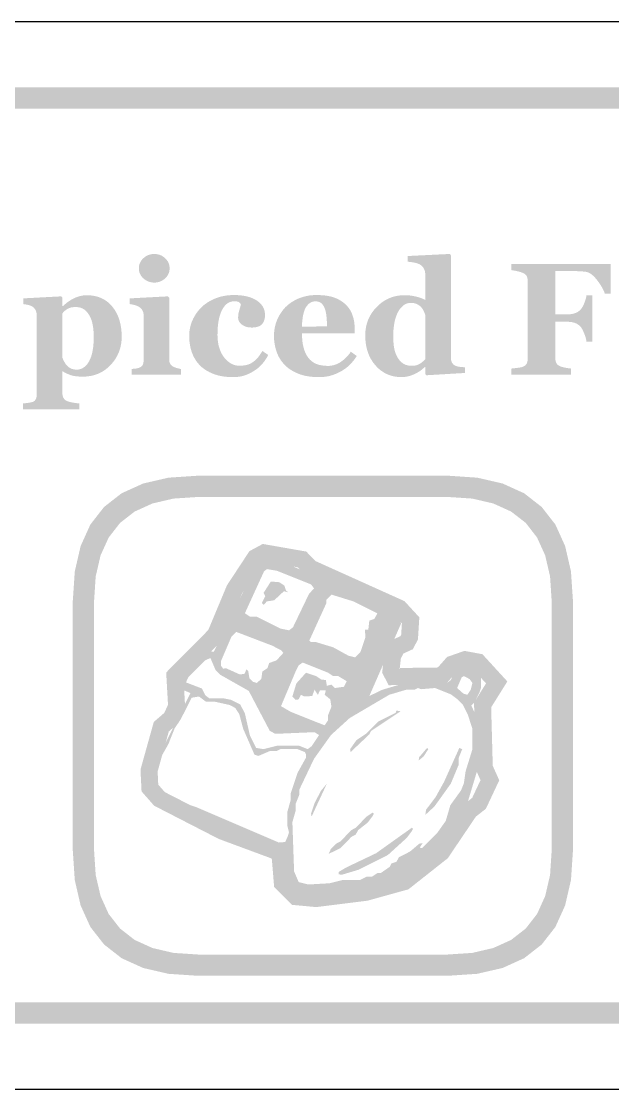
# Model space of a CAD drawing. Header units: millimetres. Extents: x 4 to 272, y 4 to 144.
# Drawn here: x 87.93 to 99.05, y 99.96 to 120.04 of the extents above; entities that cross this region are included whole.
import ezdxf

# ---------------------------------------------------------------- set-up
doc = ezdxf.new("R2010")
doc.units = ezdxf.units.MM
doc.layers.add('CUT', color=1, linetype='Continuous')
doc.layers.add('RASTER', color=7, linetype='Continuous')

msp = doc.modelspace()

# ---------------------------------------------------------------- hatches: boundary and pattern name
at = {"layer": 'RASTER'}
h = msp.add_hatch(color=7, dxfattribs=at)
h.paths.add_polyline_path([(73.2, 116.6), (73.234, 117.116), (73.338, 117.563), (73.509, 117.941), (73.75, 118.25), (74.059, 118.491), (74.438, 118.663), (74.884, 118.766), (75.4, 118.8), (132.6, 118.8), (133.116, 118.766), (133.563, 118.663), (133.941, 118.491), (134.25, 118.25), (134.491, 117.941), (134.663, 117.563), (134.766, 117.116), (134.8, 116.6), (134.8, 103.4), (134.766, 102.884), (134.663, 102.438), (134.491, 102.059), (134.25, 101.75), (133.941, 101.509), (133.563, 101.338), (133.116, 101.234), (132.6, 101.2), (75.4, 101.2), (74.884, 101.234), (74.438, 101.338), (74.059, 101.509), (73.75, 101.75), (73.509, 102.059), (73.338, 102.438), (73.234, 102.884), (73.2, 103.4)])
h.paths.add_polyline_path([(73.6, 116.6), (73.6, 103.4), (73.628, 102.978), (73.712, 102.613), (73.853, 102.303), (74.05, 102.05), (74.303, 101.853), (74.613, 101.712), (74.978, 101.628), (75.4, 101.6), (132.6, 101.6), (133.022, 101.628), (133.388, 101.713), (133.697, 101.853), (133.95, 102.05), (134.147, 102.303), (134.288, 102.613), (134.372, 102.978), (134.4, 103.4), (134.4, 116.6), (134.372, 117.022), (134.288, 117.388), (134.147, 117.697), (133.95, 117.95), (133.697, 118.147), (133.388, 118.288), (133.022, 118.372), (132.6, 118.4), (75.4, 118.4), (74.978, 118.372), (74.613, 118.288), (74.303, 118.147), (74.05, 117.95), (73.853, 117.697), (73.712, 117.388), (73.628, 117.022), (73.6, 116.6)], flags=0)
h = msp.add_hatch(color=7, dxfattribs=at)
h.paths.add_polyline_path([(90.934, 113.4), (90.008, 113.4), (90.008, 113.507), (90.017, 113.508), (90.027, 113.508), (90.036, 113.509), (90.046, 113.51), (90.055, 113.511), (90.064, 113.512), (90.073, 113.513), (90.083, 113.514), (90.092, 113.515), (90.1, 113.517), (90.109, 113.518), (90.117, 113.52), (90.124, 113.522), (90.132, 113.524), (90.139, 113.526), (90.146, 113.529), (90.157, 113.534), (90.167, 113.539), (90.177, 113.544), (90.185, 113.55), (90.193, 113.557), (90.2, 113.564), (90.206, 113.571), (90.211, 113.579), (90.216, 113.588), (90.22, 113.597), (90.223, 113.607), (90.226, 113.618), (90.228, 113.629), (90.229, 113.641), (90.23, 113.653), (90.23, 113.667), (90.23, 114.519), (90.23, 114.532), (90.229, 114.544), (90.227, 114.556), (90.225, 114.567), (90.221, 114.578), (90.217, 114.589), (90.213, 114.599), (90.207, 114.609), (90.201, 114.619), (90.195, 114.628), (90.188, 114.636), (90.181, 114.644), (90.173, 114.652), (90.165, 114.659), (90.157, 114.665), (90.148, 114.671), (90.141, 114.676), (90.134, 114.68), (90.125, 114.684), (90.115, 114.689), (90.105, 114.693), (90.094, 114.697), (90.082, 114.701), (90.069, 114.705), (90.055, 114.709), (90.042, 114.713), (90.03, 114.716), (90.018, 114.718), (90.005, 114.721), (89.994, 114.723), (89.982, 114.724), (89.971, 114.726), (89.971, 114.833), (90.689, 114.871), (90.711, 114.849), (90.711, 113.686), (90.711, 113.673), (90.712, 113.661), (90.714, 113.649), (90.716, 113.638), (90.72, 113.628), (90.723, 113.617), (90.728, 113.608), (90.733, 113.598), (90.739, 113.59), (90.745, 113.582), (90.752, 113.574), (90.76, 113.567), (90.768, 113.561), (90.777, 113.555), (90.786, 113.55), (90.796, 113.545), (90.803, 113.542), (90.811, 113.539), (90.819, 113.536), (90.827, 113.533), (90.835, 113.53), (90.843, 113.527), (90.852, 113.524), (90.86, 113.522), (90.869, 113.519), (90.878, 113.517), (90.887, 113.515), (90.896, 113.513), (90.905, 113.511), (90.915, 113.509), (90.924, 113.508), (90.934, 113.507)])
h.paths.add_polyline_path([(90.72, 115.398), (90.718, 115.371), (90.714, 115.344), (90.708, 115.319), (90.698, 115.295), (90.686, 115.272), (90.672, 115.25), (90.654, 115.228), (90.634, 115.208), (90.612, 115.19), (90.589, 115.174), (90.565, 115.161), (90.54, 115.15), (90.515, 115.141), (90.488, 115.135), (90.46, 115.131), (90.431, 115.13), (90.402, 115.131), (90.374, 115.135), (90.347, 115.141), (90.321, 115.15), (90.296, 115.161), (90.272, 115.174), (90.249, 115.19), (90.227, 115.208), (90.207, 115.228), (90.189, 115.25), (90.175, 115.272), (90.163, 115.295), (90.153, 115.319), (90.146, 115.344), (90.142, 115.371), (90.141, 115.398), (90.142, 115.425), (90.146, 115.452), (90.153, 115.477), (90.163, 115.501), (90.175, 115.525), (90.189, 115.547), (90.207, 115.568), (90.227, 115.588), (90.249, 115.607), (90.272, 115.623), (90.296, 115.637), (90.321, 115.648), (90.347, 115.656), (90.374, 115.663), (90.402, 115.666), (90.431, 115.668), (90.46, 115.666), (90.488, 115.663), (90.515, 115.656), (90.541, 115.648), (90.566, 115.637), (90.59, 115.623), (90.613, 115.607), (90.635, 115.588), (90.655, 115.568), (90.672, 115.547), (90.687, 115.525), (90.698, 115.501), (90.708, 115.477), (90.714, 115.452), (90.718, 115.425), (90.72, 115.398)])
h = msp.add_hatch(color=7, dxfattribs=at)
h.paths.add_polyline_path([(96.271, 113.431), (95.549, 113.388), (95.527, 113.409), (95.527, 113.544), (95.517, 113.546), (95.498, 113.527), (95.478, 113.509), (95.456, 113.491), (95.433, 113.474), (95.408, 113.457), (95.381, 113.441), (95.353, 113.426), (95.323, 113.411), (95.292, 113.397), (95.262, 113.386), (95.231, 113.376), (95.2, 113.368), (95.169, 113.361), (95.138, 113.357), (95.107, 113.354), (95.076, 113.353), (95.004, 113.357), (94.935, 113.367), (94.869, 113.384), (94.806, 113.408), (94.747, 113.439), (94.691, 113.477), (94.638, 113.521), (94.588, 113.573), (94.543, 113.63), (94.504, 113.691), (94.471, 113.756), (94.444, 113.825), (94.423, 113.898), (94.408, 113.975), (94.399, 114.056), (94.396, 114.141), (94.4, 114.217), (94.41, 114.29), (94.427, 114.361), (94.45, 114.428), (94.48, 114.493), (94.517, 114.555), (94.561, 114.615), (94.611, 114.671), (94.666, 114.723), (94.724, 114.768), (94.785, 114.806), (94.848, 114.837), (94.915, 114.862), (94.984, 114.879), (95.056, 114.889), (95.13, 114.893), (95.16, 114.892), (95.19, 114.891), (95.218, 114.889), (95.247, 114.886), (95.275, 114.882), (95.302, 114.877), (95.329, 114.872), (95.356, 114.866), (95.382, 114.859), (95.406, 114.851), (95.429, 114.844), (95.451, 114.836), (95.471, 114.828), (95.49, 114.82), (95.508, 114.811), (95.524, 114.802), (95.524, 115.281), (95.524, 115.294), (95.523, 115.308), (95.521, 115.321), (95.519, 115.333), (95.516, 115.346), (95.512, 115.358), (95.508, 115.371), (95.502, 115.383), (95.497, 115.394), (95.491, 115.405), (95.484, 115.415), (95.477, 115.425), (95.469, 115.434), (95.461, 115.442), (95.453, 115.45), (95.444, 115.457), (95.432, 115.464), (95.42, 115.472), (95.407, 115.478), (95.393, 115.484), (95.378, 115.49), (95.363, 115.495), (95.347, 115.499), (95.33, 115.503), (95.313, 115.506), (95.296, 115.509), (95.279, 115.512), (95.262, 115.515), (95.245, 115.517), (95.228, 115.519), (95.211, 115.521), (95.193, 115.523), (95.193, 115.629), (95.984, 115.668), (96.006, 115.644), (96.006, 113.724), (96.007, 113.71), (96.007, 113.697), (96.009, 113.684), (96.011, 113.672), (96.014, 113.661), (96.017, 113.65), (96.02, 113.64), (96.025, 113.63), (96.03, 113.621), (96.035, 113.612), (96.042, 113.604), (96.049, 113.596), (96.056, 113.589), (96.065, 113.582), (96.074, 113.576), (96.084, 113.57), (96.092, 113.566), (96.101, 113.562), (96.111, 113.559), (96.122, 113.556), (96.134, 113.553), (96.146, 113.551), (96.16, 113.548), (96.174, 113.546), (96.189, 113.545), (96.202, 113.543), (96.216, 113.542), (96.228, 113.541), (96.24, 113.54), (96.251, 113.539), (96.262, 113.538), (96.271, 113.538)])
h.paths.add_polyline_path([(95.524, 113.692), (95.524, 114.519), (95.522, 114.528), (95.519, 114.536), (95.516, 114.545), (95.512, 114.555), (95.508, 114.564), (95.505, 114.574), (95.5, 114.584), (95.496, 114.594), (95.491, 114.604), (95.486, 114.614), (95.48, 114.624), (95.474, 114.634), (95.468, 114.643), (95.461, 114.653), (95.453, 114.662), (95.445, 114.671), (95.438, 114.679), (95.429, 114.686), (95.421, 114.694), (95.411, 114.7), (95.401, 114.707), (95.39, 114.714), (95.379, 114.72), (95.367, 114.726), (95.354, 114.731), (95.342, 114.736), (95.328, 114.74), (95.315, 114.743), (95.301, 114.746), (95.286, 114.748), (95.272, 114.749), (95.256, 114.749), (95.221, 114.747), (95.186, 114.739), (95.154, 114.726), (95.123, 114.708), (95.094, 114.684), (95.066, 114.656), (95.04, 114.622), (95.016, 114.584), (94.994, 114.54), (94.975, 114.492), (94.959, 114.44), (94.946, 114.384), (94.936, 114.323), (94.928, 114.259), (94.924, 114.19), (94.922, 114.116), (94.923, 114.087), (94.923, 114.058), (94.925, 114.031), (94.927, 114.004), (94.929, 113.977), (94.932, 113.952), (94.935, 113.927), (94.939, 113.903), (94.944, 113.88), (94.949, 113.857), (94.955, 113.835), (94.962, 113.813), (94.97, 113.792), (94.979, 113.771), (94.988, 113.751), (94.999, 113.731), (95.01, 113.712), (95.021, 113.694), (95.034, 113.678), (95.047, 113.662), (95.061, 113.647), (95.076, 113.634), (95.091, 113.621), (95.108, 113.609), (95.125, 113.599), (95.143, 113.59), (95.161, 113.583), (95.181, 113.577), (95.202, 113.572), (95.223, 113.568), (95.245, 113.566), (95.268, 113.566), (95.29, 113.566), (95.311, 113.568), (95.331, 113.57), (95.35, 113.574), (95.368, 113.579), (95.385, 113.585), (95.401, 113.592), (95.416, 113.6), (95.431, 113.609), (95.445, 113.619), (95.459, 113.629), (95.472, 113.64), (95.486, 113.652), (95.499, 113.664), (95.512, 113.678), (95.524, 113.692)], flags=0)
for points in [[(99.012, 114.923), (98.899, 114.923), (98.888, 114.954), (98.874, 114.985), (98.858, 115.017), (98.841, 115.049), (98.821, 115.081), (98.799, 115.114), (98.775, 115.148), (98.749, 115.182), (98.723, 115.214), (98.696, 115.243), (98.67, 115.267), (98.644, 115.288), (98.619, 115.305), (98.594, 115.318), (98.569, 115.327), (98.545, 115.332), (98.533, 115.334), (98.521, 115.335), (98.508, 115.336), (98.494, 115.338), (98.479, 115.339), (98.463, 115.34), (98.446, 115.341), (98.428, 115.342), (98.41, 115.343), (98.392, 115.344), (98.374, 115.345), (98.357, 115.346), (98.341, 115.346), (98.324, 115.347), (98.309, 115.347), (98.293, 115.347), (97.969, 115.347), (97.969, 114.531), (98.176, 114.531), (98.197, 114.531), (98.218, 114.532), (98.238, 114.534), (98.258, 114.536), (98.276, 114.539), (98.294, 114.542), (98.312, 114.546), (98.328, 114.551), (98.344, 114.556), (98.359, 114.562), (98.374, 114.57), (98.389, 114.578), (98.403, 114.588), (98.417, 114.598), (98.43, 114.609), (98.442, 114.622), (98.452, 114.632), (98.461, 114.643), (98.47, 114.656), (98.478, 114.671), (98.487, 114.687), (98.496, 114.704), (98.505, 114.723), (98.513, 114.744), (98.522, 114.765), (98.529, 114.785), (98.535, 114.805), (98.541, 114.824), (98.546, 114.842), (98.55, 114.859), (98.553, 114.875), (98.555, 114.891), (98.667, 114.891), (98.667, 114.017), (98.555, 114.017), (98.553, 114.034), (98.55, 114.051), (98.546, 114.07), (98.541, 114.09), (98.535, 114.11), (98.527, 114.132), (98.519, 114.154), (98.51, 114.177), (98.5, 114.2), (98.491, 114.22), (98.482, 114.239), (98.473, 114.256), (98.465, 114.27), (98.457, 114.283), (98.45, 114.294), (98.442, 114.302), (98.431, 114.314), (98.42, 114.324), (98.407, 114.334), (98.394, 114.343), (98.38, 114.351), (98.365, 114.359), (98.35, 114.366), (98.334, 114.372), (98.317, 114.377), (98.299, 114.382), (98.281, 114.386), (98.261, 114.389), (98.241, 114.391), (98.22, 114.393), (98.198, 114.394), (98.176, 114.395), (97.969, 114.395), (97.969, 113.706), (97.97, 113.693), (97.97, 113.681), (97.972, 113.669), (97.974, 113.657), (97.977, 113.646), (97.98, 113.636), (97.984, 113.626), (97.989, 113.616), (97.995, 113.607), (98.001, 113.598), (98.009, 113.59), (98.018, 113.582), (98.028, 113.575), (98.039, 113.568), (98.051, 113.561), (98.064, 113.555), (98.073, 113.552), (98.082, 113.549), (98.092, 113.546), (98.103, 113.543), (98.114, 113.54), (98.126, 113.537), (98.139, 113.534), (98.153, 113.531), (98.167, 113.528), (98.181, 113.526), (98.195, 113.524), (98.209, 113.521), (98.223, 113.519), (98.237, 113.518), (98.251, 113.516), (98.265, 113.514), (98.265, 113.4), (97.145, 113.4), (97.145, 113.514), (97.156, 113.515), (97.168, 113.517), (97.18, 113.518), (97.194, 113.52), (97.209, 113.521), (97.224, 113.523), (97.24, 113.525), (97.257, 113.527), (97.274, 113.529), (97.29, 113.531), (97.304, 113.533), (97.317, 113.536), (97.329, 113.538), (97.339, 113.541), (97.348, 113.544), (97.355, 113.546), (97.368, 113.552), (97.38, 113.558), (97.39, 113.564), (97.4, 113.571), (97.409, 113.578), (97.416, 113.586), (97.423, 113.595), (97.429, 113.604), (97.434, 113.613), (97.438, 113.623), (97.441, 113.634), (97.444, 113.645), (97.446, 113.657), (97.448, 113.67), (97.449, 113.683), (97.449, 113.697), (97.449, 115.164), (97.449, 115.176), (97.448, 115.188), (97.447, 115.199), (97.445, 115.21), (97.442, 115.221), (97.439, 115.231), (97.435, 115.241), (97.431, 115.251), (97.426, 115.26), (97.419, 115.269), (97.412, 115.277), (97.403, 115.285), (97.393, 115.293), (97.382, 115.3), (97.369, 115.307), (97.355, 115.313), (97.345, 115.317), (97.333, 115.322), (97.321, 115.326), (97.308, 115.33), (97.294, 115.334), (97.279, 115.338), (97.264, 115.342), (97.247, 115.345), (97.231, 115.349), (97.215, 115.352), (97.201, 115.355), (97.188, 115.357), (97.175, 115.36), (97.164, 115.362), (97.154, 115.363), (97.145, 115.364), (97.145, 115.479), (99.012, 115.479)], [(91.905, 113.353), (91.855, 113.354), (91.806, 113.357), (91.759, 113.361), (91.713, 113.368), (91.669, 113.376), (91.626, 113.386), (91.585, 113.399), (91.545, 113.412), (91.507, 113.428), (91.471, 113.445), (91.436, 113.463), (91.403, 113.483), (91.372, 113.503), (91.342, 113.526), (91.314, 113.549), (91.288, 113.574), (91.264, 113.601), (91.241, 113.629), (91.219, 113.658), (91.2, 113.688), (91.182, 113.719), (91.165, 113.752), (91.15, 113.785), (91.137, 113.82), (91.126, 113.856), (91.115, 113.893), (91.107, 113.93), (91.1, 113.969), (91.094, 114.008), (91.091, 114.048), (91.088, 114.088), (91.087, 114.129), (91.088, 114.167), (91.091, 114.205), (91.096, 114.242), (91.103, 114.278), (91.111, 114.314), (91.122, 114.35), (91.134, 114.385), (91.148, 114.42), (91.164, 114.453), (91.181, 114.486), (91.2, 114.518), (91.22, 114.549), (91.241, 114.578), (91.264, 114.607), (91.288, 114.635), (91.313, 114.661), (91.341, 114.687), (91.37, 114.712), (91.401, 114.735), (91.433, 114.757), (91.467, 114.778), (91.503, 114.797), (91.54, 114.815), (91.579, 114.832), (91.619, 114.847), (91.66, 114.86), (91.703, 114.871), (91.746, 114.88), (91.79, 114.887), (91.836, 114.892), (91.882, 114.895), (91.93, 114.896), (91.995, 114.894), (92.057, 114.889), (92.116, 114.881), (92.171, 114.87), (92.223, 114.856), (92.271, 114.838), (92.315, 114.818), (92.356, 114.794), (92.393, 114.767), (92.425, 114.738), (92.451, 114.707), (92.474, 114.674), (92.491, 114.639), (92.503, 114.601), (92.51, 114.561), (92.513, 114.519), (92.512, 114.493), (92.509, 114.469), (92.505, 114.446), (92.499, 114.424), (92.491, 114.403), (92.481, 114.384), (92.47, 114.366), (92.457, 114.349), (92.442, 114.334), (92.424, 114.321), (92.404, 114.31), (92.381, 114.301), (92.356, 114.294), (92.328, 114.289), (92.298, 114.286), (92.265, 114.285), (92.238, 114.286), (92.212, 114.288), (92.188, 114.292), (92.164, 114.298), (92.142, 114.305), (92.121, 114.314), (92.1, 114.325), (92.081, 114.338), (92.064, 114.351), (92.049, 114.366), (92.036, 114.382), (92.026, 114.398), (92.018, 114.416), (92.012, 114.435), (92.008, 114.454), (92.007, 114.475), (92.008, 114.493), (92.009, 114.511), (92.011, 114.529), (92.013, 114.547), (92.016, 114.564), (92.021, 114.582), (92.025, 114.6), (92.031, 114.617), (92.036, 114.634), (92.041, 114.65), (92.046, 114.665), (92.049, 114.679), (92.053, 114.692), (92.055, 114.704), (92.057, 114.715), (92.059, 114.724), (92.054, 114.731), (92.05, 114.737), (92.045, 114.742), (92.04, 114.747), (92.035, 114.752), (92.029, 114.757), (92.024, 114.761), (92.018, 114.765), (92.011, 114.768), (92.003, 114.771), (91.995, 114.773), (91.986, 114.775), (91.976, 114.776), (91.965, 114.778), (91.953, 114.778), (91.94, 114.778), (91.924, 114.778), (91.908, 114.776), (91.892, 114.774), (91.877, 114.771), (91.862, 114.766), (91.848, 114.761), (91.834, 114.755), (91.82, 114.748), (91.806, 114.739), (91.793, 114.729), (91.78, 114.718), (91.767, 114.705), (91.755, 114.691), (91.743, 114.675), (91.731, 114.658), (91.719, 114.639), (91.708, 114.62), (91.697, 114.6), (91.687, 114.577), (91.678, 114.554), (91.669, 114.528), (91.661, 114.501), (91.653, 114.473), (91.646, 114.443), (91.64, 114.411), (91.634, 114.378), (91.63, 114.344), (91.626, 114.307), (91.623, 114.27), (91.621, 114.23), (91.62, 114.19), (91.619, 114.147), (91.621, 114.083), (91.627, 114.023), (91.636, 113.966), (91.65, 113.912), (91.667, 113.861), (91.688, 113.813), (91.713, 113.768), (91.741, 113.727), (91.773, 113.689), (91.806, 113.657), (91.84, 113.629), (91.876, 113.607), (91.913, 113.589), (91.952, 113.577), (91.992, 113.569), (92.034, 113.567), (92.073, 113.568), (92.111, 113.572), (92.146, 113.577), (92.18, 113.585), (92.211, 113.595), (92.24, 113.608), (92.267, 113.623), (92.292, 113.64), (92.316, 113.659), (92.339, 113.68), (92.361, 113.702), (92.383, 113.727), (92.404, 113.754), (92.424, 113.782), (92.444, 113.813), (92.463, 113.845), (92.573, 113.769), (92.561, 113.747), (92.549, 113.725), (92.536, 113.704), (92.523, 113.684), (92.509, 113.663), (92.495, 113.644), (92.48, 113.625), (92.464, 113.606), (92.448, 113.588), (92.431, 113.57), (92.414, 113.553), (92.395, 113.536), (92.376, 113.52), (92.356, 113.504), (92.335, 113.489), (92.313, 113.475), (92.29, 113.46), (92.267, 113.447), (92.244, 113.434), (92.22, 113.422), (92.197, 113.411), (92.173, 113.401), (92.15, 113.392), (92.126, 113.384), (92.102, 113.377), (92.076, 113.37), (92.05, 113.365), (92.023, 113.361), (91.995, 113.357), (91.966, 113.355), (91.936, 113.354), (91.905, 113.353)]]:
    msp.add_hatch(color=7, dxfattribs=at).paths.add_polyline_path(points)
h = msp.add_hatch(color=7, dxfattribs=at)
h.paths.add_polyline_path([(89.819, 114.113), (89.816, 114.037), (89.806, 113.964), (89.79, 113.894), (89.767, 113.826), (89.738, 113.761), (89.703, 113.699), (89.661, 113.64), (89.612, 113.583), (89.559, 113.531), (89.502, 113.486), (89.442, 113.448), (89.378, 113.417), (89.311, 113.393), (89.241, 113.376), (89.167, 113.365), (89.089, 113.362), (89.055, 113.362), (89.022, 113.364), (88.991, 113.366), (88.962, 113.369), (88.934, 113.373), (88.908, 113.378), (88.884, 113.384), (88.861, 113.39), (88.839, 113.398), (88.819, 113.406), (88.799, 113.414), (88.781, 113.422), (88.763, 113.431), (88.746, 113.44), (88.731, 113.45), (88.716, 113.46), (88.704, 113.46), (88.704, 113.048), (88.704, 113.036), (88.706, 113.024), (88.707, 113.012), (88.71, 113), (88.713, 112.99), (88.717, 112.979), (88.721, 112.969), (88.727, 112.959), (88.733, 112.95), (88.739, 112.941), (88.746, 112.933), (88.754, 112.926), (88.762, 112.919), (88.771, 112.913), (88.781, 112.908), (88.791, 112.903), (88.801, 112.899), (88.812, 112.896), (88.825, 112.892), (88.838, 112.888), (88.853, 112.884), (88.868, 112.881), (88.885, 112.877), (88.903, 112.874), (88.92, 112.871), (88.937, 112.868), (88.954, 112.866), (88.969, 112.864), (88.984, 112.862), (88.998, 112.86), (89.011, 112.859), (89.023, 112.858), (89.023, 112.75), (87.966, 112.75), (87.966, 112.858), (87.975, 112.859), (87.985, 112.86), (87.996, 112.861), (88.007, 112.862), (88.019, 112.864), (88.031, 112.865), (88.044, 112.867), (88.058, 112.869), (88.072, 112.871), (88.084, 112.873), (88.096, 112.875), (88.107, 112.877), (88.117, 112.879), (88.126, 112.881), (88.134, 112.884), (88.142, 112.886), (88.153, 112.89), (88.163, 112.895), (88.173, 112.901), (88.181, 112.908), (88.188, 112.915), (88.195, 112.923), (88.201, 112.931), (88.205, 112.941), (88.209, 112.951), (88.213, 112.961), (88.216, 112.971), (88.218, 112.982), (88.22, 112.994), (88.221, 113.005), (88.222, 113.017), (88.222, 113.029), (88.222, 114.528), (88.221, 114.54), (88.219, 114.551), (88.217, 114.563), (88.214, 114.573), (88.211, 114.584), (88.208, 114.594), (88.204, 114.604), (88.199, 114.613), (88.195, 114.622), (88.189, 114.631), (88.183, 114.639), (88.176, 114.647), (88.168, 114.655), (88.16, 114.663), (88.151, 114.67), (88.142, 114.677), (88.134, 114.682), (88.126, 114.686), (88.117, 114.691), (88.108, 114.695), (88.098, 114.699), (88.087, 114.702), (88.076, 114.706), (88.064, 114.709), (88.052, 114.712), (88.04, 114.715), (88.028, 114.717), (88.016, 114.719), (88.004, 114.721), (87.992, 114.723), (87.98, 114.724), (87.969, 114.726), (87.969, 114.833), (88.682, 114.871), (88.704, 114.852), (88.704, 114.689), (88.716, 114.686), (88.74, 114.71), (88.765, 114.732), (88.791, 114.754), (88.818, 114.773), (88.845, 114.792), (88.873, 114.809), (88.901, 114.824), (88.93, 114.838), (88.96, 114.851), (88.989, 114.862), (89.019, 114.872), (89.048, 114.879), (89.077, 114.885), (89.106, 114.889), (89.135, 114.892), (89.164, 114.893), (89.238, 114.889), (89.308, 114.879), (89.374, 114.862), (89.435, 114.839), (89.493, 114.809), (89.547, 114.772), (89.597, 114.728), (89.643, 114.678), (89.684, 114.622), (89.72, 114.562), (89.75, 114.498), (89.775, 114.43), (89.794, 114.357), (89.808, 114.28), (89.816, 114.199), (89.819, 114.113)])
h.paths.add_polyline_path([(89.293, 114.108), (89.293, 114.135), (89.292, 114.162), (89.291, 114.189), (89.289, 114.215), (89.287, 114.241), (89.284, 114.267), (89.281, 114.292), (89.277, 114.318), (89.272, 114.342), (89.267, 114.367), (89.261, 114.39), (89.255, 114.413), (89.247, 114.435), (89.239, 114.456), (89.23, 114.477), (89.22, 114.497), (89.209, 114.516), (89.198, 114.535), (89.186, 114.552), (89.174, 114.568), (89.16, 114.583), (89.146, 114.598), (89.131, 114.611), (89.115, 114.623), (89.098, 114.634), (89.081, 114.644), (89.062, 114.652), (89.043, 114.658), (89.022, 114.663), (89.001, 114.667), (88.979, 114.669), (88.956, 114.67), (88.933, 114.67), (88.911, 114.668), (88.89, 114.665), (88.87, 114.662), (88.852, 114.657), (88.835, 114.651), (88.819, 114.645), (88.804, 114.637), (88.79, 114.629), (88.776, 114.619), (88.763, 114.61), (88.75, 114.599), (88.738, 114.588), (88.726, 114.576), (88.715, 114.564), (88.704, 114.551), (88.704, 113.721), (88.707, 113.713), (88.71, 113.705), (88.713, 113.696), (88.717, 113.687), (88.721, 113.678), (88.726, 113.667), (88.732, 113.657), (88.738, 113.645), (88.744, 113.634), (88.75, 113.623), (88.756, 113.613), (88.763, 113.604), (88.769, 113.595), (88.775, 113.586), (88.781, 113.579), (88.788, 113.571), (88.797, 113.562), (88.807, 113.553), (88.817, 113.545), (88.827, 113.537), (88.837, 113.53), (88.848, 113.524), (88.86, 113.518), (88.871, 113.513), (88.883, 113.508), (88.895, 113.504), (88.907, 113.501), (88.92, 113.499), (88.933, 113.496), (88.946, 113.495), (88.96, 113.494), (88.974, 113.494), (89.009, 113.496), (89.043, 113.504), (89.074, 113.516), (89.104, 113.533), (89.132, 113.555), (89.159, 113.582), (89.183, 113.613), (89.206, 113.65), (89.226, 113.691), (89.244, 113.737), (89.259, 113.787), (89.271, 113.842), (89.281, 113.902), (89.288, 113.966), (89.292, 114.034), (89.293, 114.108)], flags=0)
h = msp.add_hatch(color=7, dxfattribs=at)
h.paths.add_polyline_path([(94.237, 113.75), (94.224, 113.729), (94.21, 113.709), (94.195, 113.689), (94.18, 113.669), (94.164, 113.649), (94.148, 113.63), (94.131, 113.611), (94.113, 113.593), (94.095, 113.574), (94.076, 113.557), (94.056, 113.54), (94.036, 113.524), (94.015, 113.508), (93.993, 113.494), (93.971, 113.479), (93.948, 113.466), (93.924, 113.452), (93.899, 113.44), (93.874, 113.428), (93.85, 113.417), (93.825, 113.407), (93.8, 113.398), (93.775, 113.389), (93.75, 113.382), (93.724, 113.375), (93.698, 113.369), (93.67, 113.364), (93.642, 113.36), (93.613, 113.357), (93.582, 113.355), (93.551, 113.354), (93.519, 113.353), (93.466, 113.354), (93.414, 113.357), (93.365, 113.362), (93.317, 113.369), (93.271, 113.377), (93.227, 113.388), (93.185, 113.4), (93.145, 113.415), (93.106, 113.431), (93.069, 113.448), (93.034, 113.467), (93.001, 113.487), (92.969, 113.508), (92.939, 113.531), (92.911, 113.555), (92.885, 113.58), (92.86, 113.607), (92.837, 113.635), (92.815, 113.663), (92.795, 113.694), (92.777, 113.725), (92.76, 113.757), (92.745, 113.791), (92.732, 113.826), (92.72, 113.861), (92.71, 113.898), (92.701, 113.935), (92.694, 113.973), (92.688, 114.012), (92.684, 114.051), (92.682, 114.091), (92.681, 114.132), (92.682, 114.17), (92.685, 114.206), (92.689, 114.243), (92.695, 114.279), (92.703, 114.314), (92.712, 114.35), (92.723, 114.384), (92.736, 114.419), (92.751, 114.453), (92.766, 114.485), (92.784, 114.517), (92.803, 114.548), (92.823, 114.578), (92.844, 114.607), (92.868, 114.635), (92.892, 114.663), (92.918, 114.688), (92.945, 114.712), (92.974, 114.735), (93.005, 114.757), (93.037, 114.777), (93.071, 114.796), (93.106, 114.814), (93.143, 114.831), (93.182, 114.846), (93.221, 114.859), (93.262, 114.87), (93.304, 114.879), (93.347, 114.887), (93.391, 114.892), (93.436, 114.895), (93.482, 114.896), (93.533, 114.895), (93.58, 114.892), (93.626, 114.889), (93.669, 114.883), (93.71, 114.876), (93.749, 114.868), (93.785, 114.857), (93.819, 114.846), (93.852, 114.833), (93.882, 114.819), (93.912, 114.803), (93.94, 114.786), (93.966, 114.769), (93.992, 114.75), (94.015, 114.729), (94.038, 114.708), (94.058, 114.687), (94.077, 114.664), (94.094, 114.641), (94.11, 114.617), (94.124, 114.592), (94.137, 114.566), (94.149, 114.539), (94.159, 114.511), (94.168, 114.483), (94.176, 114.454), (94.182, 114.424), (94.188, 114.395), (94.192, 114.365), (94.195, 114.335), (94.197, 114.304), (94.197, 114.273), (94.197, 114.178), (93.207, 114.178), (93.209, 114.105), (93.214, 114.037), (93.223, 113.973), (93.236, 113.913), (93.252, 113.859), (93.272, 113.808), (93.296, 113.762), (93.323, 113.721), (93.354, 113.684), (93.389, 113.652), (93.429, 113.625), (93.473, 113.603), (93.521, 113.586), (93.573, 113.574), (93.63, 113.567), (93.69, 113.564), (93.724, 113.565), (93.758, 113.569), (93.79, 113.575), (93.821, 113.583), (93.852, 113.594), (93.881, 113.606), (93.91, 113.622), (93.938, 113.64), (93.965, 113.659), (93.991, 113.68), (94.016, 113.702), (94.04, 113.725), (94.063, 113.75), (94.085, 113.775), (94.106, 113.802), (94.125, 113.831)])
h.paths.add_polyline_path([(93.677, 114.307), (93.677, 114.329), (93.677, 114.351), (93.676, 114.373), (93.675, 114.396), (93.674, 114.418), (93.672, 114.441), (93.671, 114.464), (93.668, 114.487), (93.666, 114.509), (93.663, 114.531), (93.66, 114.551), (93.656, 114.571), (93.652, 114.589), (93.648, 114.606), (93.643, 114.623), (93.638, 114.638), (93.631, 114.654), (93.624, 114.67), (93.616, 114.685), (93.608, 114.698), (93.599, 114.711), (93.59, 114.722), (93.58, 114.732), (93.57, 114.742), (93.558, 114.75), (93.547, 114.757), (93.534, 114.763), (93.521, 114.768), (93.507, 114.772), (93.492, 114.775), (93.477, 114.776), (93.46, 114.777), (93.433, 114.775), (93.407, 114.77), (93.382, 114.761), (93.359, 114.748), (93.337, 114.732), (93.317, 114.713), (93.298, 114.689), (93.28, 114.663), (93.264, 114.632), (93.25, 114.597), (93.238, 114.558), (93.228, 114.515), (93.22, 114.468), (93.214, 114.416), (93.209, 114.361), (93.207, 114.301)], flags=0)
h = msp.add_hatch(color=7, dxfattribs=at)
h.paths.add_polyline_path([(88.9, 109.15), (88.937, 109.701), (89.047, 110.178), (89.23, 110.582), (89.488, 110.913), (89.818, 111.17), (90.222, 111.353), (90.699, 111.463), (91.25, 111.5), (95.95, 111.5), (96.501, 111.463), (96.978, 111.353), (97.382, 111.17), (97.712, 110.913), (97.97, 110.582), (98.153, 110.178), (98.263, 109.701), (98.3, 109.15), (98.3, 104.45), (98.263, 103.899), (98.153, 103.422), (97.97, 103.018), (97.713, 102.688), (97.382, 102.43), (96.978, 102.247), (96.501, 102.137), (95.95, 102.1), (91.25, 102.1), (90.699, 102.137), (90.222, 102.247), (89.818, 102.43), (89.488, 102.688), (89.23, 103.018), (89.047, 103.422), (88.937, 103.899), (88.9, 104.45)])
h.paths.add_polyline_path([(89.3, 109.15), (89.3, 104.45), (89.33, 103.993), (89.422, 103.597), (89.574, 103.262), (89.788, 102.988), (90.062, 102.774), (90.397, 102.622), (90.793, 102.53), (91.25, 102.5), (95.95, 102.5), (96.407, 102.53), (96.803, 102.622), (97.138, 102.774), (97.413, 102.988), (97.626, 103.262), (97.778, 103.597), (97.87, 103.993), (97.9, 104.45), (97.9, 109.15), (97.87, 109.607), (97.778, 110.003), (97.626, 110.338), (97.413, 110.613), (97.138, 110.826), (96.803, 110.978), (96.407, 111.07), (95.95, 111.1), (91.25, 111.1), (90.793, 111.07), (90.397, 110.978), (90.062, 110.826), (89.788, 110.613), (89.574, 110.338), (89.422, 110.003), (89.33, 109.607), (89.3, 109.15)], flags=0)
h = msp.add_hatch(color=7, dxfattribs=at)
h.paths.add_polyline_path([(92.47, 110.217), (93.288, 110.074), (93.46, 109.896), (95.134, 109.142), (95.413, 108.838), (95.387, 108.423), (95.292, 108.239), (95.115, 108.158), (95.066, 108.067), (95.043, 107.859), (95.03, 107.885), (95.76, 107.895), (95.935, 108.093), (96.26, 108.207), (96.598, 108.145), (97.067, 107.633), (96.763, 107.146), (96.793, 106.046), (96.915, 105.775), (96.664, 105.24), (96.475, 105.091), (95.948, 104.31), (95.208, 103.725), (94.441, 103.512), (93.477, 103.391), (93.022, 103.433), (92.684, 103.77), (92.641, 104.289), (92.629, 104.307), (91.644, 104.672), (90.428, 105.297), (90.192, 105.566), (90.172, 105.976), (90.422, 106.871), (90.62, 107.042), (90.689, 107.195), (90.655, 107.801), (91.446, 108.599), (91.797, 109.439), (92.22, 110.082)])
h.paths.add_polyline_path([(92.524, 109.883), (92.443, 109.839), (92.081, 109.288), (91.717, 108.418), (90.982, 107.677), (91.012, 107.135), (90.883, 106.846), (90.704, 106.692), (90.494, 105.94), (90.506, 105.693), (90.628, 105.553), (91.774, 104.965), (92.838, 104.571), (92.953, 104.397), (92.994, 103.914), (93.167, 103.741), (93.471, 103.712), (94.378, 103.827), (95.06, 104.016), (95.711, 104.53), (96.238, 105.312), (96.406, 105.444), (96.563, 105.778), (96.475, 105.973), (96.441, 107.234), (96.667, 107.596), (96.434, 107.85), (96.286, 107.877), (96.12, 107.819), (95.906, 107.577), (94.836, 107.562), (94.714, 107.798), (94.755, 108.164), (94.884, 108.405), (95.059, 108.484), (95.072, 108.51), (95.085, 108.722), (94.942, 108.877), (93.272, 109.629), (93.13, 109.777), (92.524, 109.883)], flags=0)
h = msp.add_hatch(color=7, dxfattribs=at)
h.paths.add_polyline_path([(92.494, 109.957), (92.612, 109.967), (92.932, 109.839), (94.655, 109.105), (94.984, 108.923), (95.07, 108.722), (94.473, 107.359), (94.719, 107.477), (95.261, 107.637), (95.676, 107.669), (95.932, 107.605), (96.005, 107.659), (96.082, 107.838), (96.155, 107.892), (96.347, 107.892), (96.516, 107.806), (96.57, 107.701), (96.57, 107.509), (96.538, 107.414), (96.452, 107.244), (96.388, 107.181), (96.538, 106.871), (96.57, 106.711), (96.57, 106.36), (96.538, 106.296), (96.506, 105.977), (96.315, 105.339), (96.165, 105.042), (95.846, 104.595), (95.494, 104.244), (95.207, 104.053), (94.847, 103.871), (94.527, 103.775), (94.208, 103.743), (94.144, 103.711), (93.953, 103.711), (93.634, 103.647), (93.187, 103.647), (93.018, 103.733), (92.9, 103.935), (92.9, 104.445), (92.877, 104.487), (91.974, 104.86), (91.058, 105.285), (91.112, 105.307), (91.208, 105.275), (92.772, 104.605), (92.89, 104.614), (92.932, 104.701), (92.963, 104.796), (92.932, 104.924), (92.932, 105.179), (92.995, 105.403), (92.995, 105.53), (93.123, 105.913), (93.283, 106.201), (93.283, 106.264), (93.26, 106.306), (93.123, 106.36), (92.804, 106.36), (92.74, 106.328), (92.612, 106.328), (92.389, 106.233), (92.315, 106.255), (92.102, 106.743), (92.028, 107.021), (91.952, 107.136), (91.846, 107.19), (91.559, 107.254), (91.399, 107.254), (91.272, 107.35), (91.135, 107.327), (90.93, 106.925), (90.815, 106.753), (90.697, 106.456), (90.57, 106.233), (90.506, 106.073), (90.506, 105.977), (90.442, 105.85), (90.442, 105.754), (90.496, 105.648), (90.592, 105.553), (91.039, 105.317), (90.921, 105.339), (90.56, 105.521), (90.464, 105.617), (90.41, 105.722), (90.41, 105.913), (90.506, 106.201), (91.112, 107.414), (90.911, 107.5), (90.889, 107.669), (91.026, 107.851), (91.09, 107.883), (91.294, 108.093), (91.473, 108.202), (91.549, 108.189), (92.347, 109.817), (92.411, 109.913)])
h.paths.add_polyline_path([(92.548, 109.744), (92.494, 109.702), (92.134, 108.914), (92.229, 108.85), (92.357, 108.85), (92.804, 108.626), (92.963, 108.594), (93.037, 108.649), (93.337, 109.274), (93.433, 109.383), (93.378, 109.456), (92.74, 109.712)], flags=0)
h.paths.add_polyline_path([(92.622, 109.511), (92.781, 109.498), (92.877, 109.434), (92.909, 109.338), (92.954, 109.306), (92.868, 109.329), (92.686, 109.159), (92.548, 109.137), (92.485, 109.073), (92.453, 109.105), (92.517, 109.233), (92.485, 109.297)], flags=0)
h.paths.add_polyline_path([(93.761, 109.265), (93.666, 109.169), (93.666, 109.105), (93.346, 108.403), (93.378, 108.371), (93.474, 108.371), (93.793, 108.275), (94.081, 108.116), (94.208, 108.084), (94.304, 108.18), (94.4, 108.467), (94.39, 108.604), (94.454, 108.604), (94.473, 108.776), (94.569, 108.808), (94.623, 108.914), (94.176, 109.137)], flags=0)
h.paths.add_polyline_path([(91.974, 108.563), (91.878, 108.467), (91.687, 108.02), (91.687, 107.924), (91.728, 107.87), (91.773, 107.883), (92.038, 107.765), (92.124, 107.774), (92.165, 107.86), (92.197, 107.828), (92.22, 107.691), (92.284, 107.627), (92.357, 107.605), (92.443, 107.678), (92.462, 107.819), (92.558, 107.883), (92.59, 107.978), (92.73, 108.03), (92.858, 108.17), (92.813, 108.221), (92.644, 108.307)], flags=0)
h.paths.add_polyline_path([(91.486, 108.074), (91.39, 108.03), (91.071, 107.71), (91.026, 107.615), (91.326, 107.5), (91.39, 107.372), (91.463, 107.318), (91.719, 107.318), (91.878, 107.286), (92.047, 107.2), (92.134, 107.031), (92.229, 106.616), (92.347, 106.383), (92.485, 106.36), (92.74, 106.424), (93.155, 106.424), (93.315, 106.36), (93.388, 106.415), (93.528, 106.625), (93.442, 106.679), (92.708, 106.648), (92.603, 106.702), (92.207, 107.455), (91.677, 107.755), (91.581, 107.851)], flags=0)
h.paths.add_polyline_path([(93.219, 107.988), (93.145, 107.934), (93.091, 107.828), (92.813, 107.168), (92.995, 107.062), (93.634, 106.807), (93.698, 106.903), (93.698, 106.999), (93.761, 107.158), (93.739, 107.295), (93.634, 107.382), (93.656, 107.468), (93.548, 107.468), (93.506, 107.382), (93.442, 107.477), (93.401, 107.359), (93.251, 107.35), (93.187, 107.382), (93.145, 107.295), (93.091, 107.286), (93.027, 107.35), (93.101, 107.595), (93.283, 107.797), (93.474, 107.733), (93.57, 107.669), (93.656, 107.659), (93.675, 107.551), (93.761, 107.573), (93.825, 107.509), (93.994, 107.532), (94.049, 107.637), (93.889, 107.733), (93.793, 107.733), (93.698, 107.797)], flags=0)
h.paths.add_polyline_path([(96.251, 107.733), (96.209, 107.71), (96.123, 107.509), (96.241, 107.404), (96.315, 107.382), (96.379, 107.477), (96.411, 107.605), (96.356, 107.678)], flags=0)
h.paths.add_polyline_path([(95.389, 107.509), (95.325, 107.477), (95.166, 107.477), (94.847, 107.382), (94.103, 106.944), (93.752, 106.625), (93.433, 106.178), (93.155, 105.594), (93.155, 105.498), (93.091, 105.339), (93.091, 105.211), (93.027, 104.988), (93.059, 104.062), (93.145, 103.861), (93.324, 103.816), (93.729, 103.839), (93.985, 103.903), (94.304, 103.903), (94.432, 103.966), (94.527, 103.966), (94.623, 104.03), (94.687, 104.03), (94.856, 104.148), (94.888, 104.212), (94.984, 104.244), (95.028, 104.327), (95.239, 104.436), (95.411, 104.582), (95.475, 104.595), (95.421, 104.509), (95.463, 104.499), (95.75, 104.787), (95.909, 105.01), (95.996, 105.307), (96.197, 105.585), (96.251, 105.722), (96.283, 105.945), (96.411, 106.36), (96.411, 106.743), (96.324, 107.008), (96.229, 107.2), (96.133, 107.295), (96.005, 107.391), (95.708, 107.509), (95.443, 107.487)], flags=0)
h.paths.add_polyline_path([(94.984, 107.085), (95.06, 107.072), (94.505, 106.702), (94.473, 106.638), (94.122, 106.306), (94.112, 106.36), (94.231, 106.529), (94.422, 106.657), (94.645, 106.881), (94.965, 107.04)], flags=0)
h.paths.add_polyline_path([(95.558, 106.383), (95.581, 106.36), (95.494, 106.223), (95.399, 106.146), (95.411, 106.21)], flags=0)
h.paths.add_polyline_path([(96.165, 106.383), (96.219, 106.36), (96.155, 106.201), (96.155, 106.073), (96.005, 105.712), (95.699, 105.285), (95.526, 105.125), (95.539, 105.221), (95.718, 105.457), (95.877, 105.744)], flags=0)
h.paths.add_polyline_path([(93.675, 105.712), (93.388, 105.093), (93.378, 105.147), (93.442, 105.339), (93.56, 105.572)], flags=0)
h.paths.add_polyline_path([(94.537, 105.17), (94.559, 105.147), (94.537, 105.106), (94.441, 104.978), (94.262, 104.838), (94.218, 104.755), (94.135, 104.71), (93.931, 104.499), (93.707, 104.391), (93.752, 104.487), (93.848, 104.582), (93.931, 104.627), (94.135, 104.838), (94.218, 104.882), (94.422, 105.093)], flags=0)
h.paths.add_polyline_path([(95.271, 104.882), (95.293, 104.86), (95.271, 104.819), (95.175, 104.691), (94.824, 104.372), (94.272, 104.094), (93.953, 103.998), (93.899, 104.008), (93.899, 104.053), (94.039, 104.136), (94.601, 104.404)], flags=0)

# ---------------------------------------------------------------- linework, layer by layer
at = {"layer": 'CUT'}
for points in [[(74.999, 120.04), (133.001, 120.04)], [(133.001, 99.96), (74.999, 99.96)]]:
    msp.add_lwpolyline(points, dxfattribs=at)

doc.saveas('drawing.dxf')
